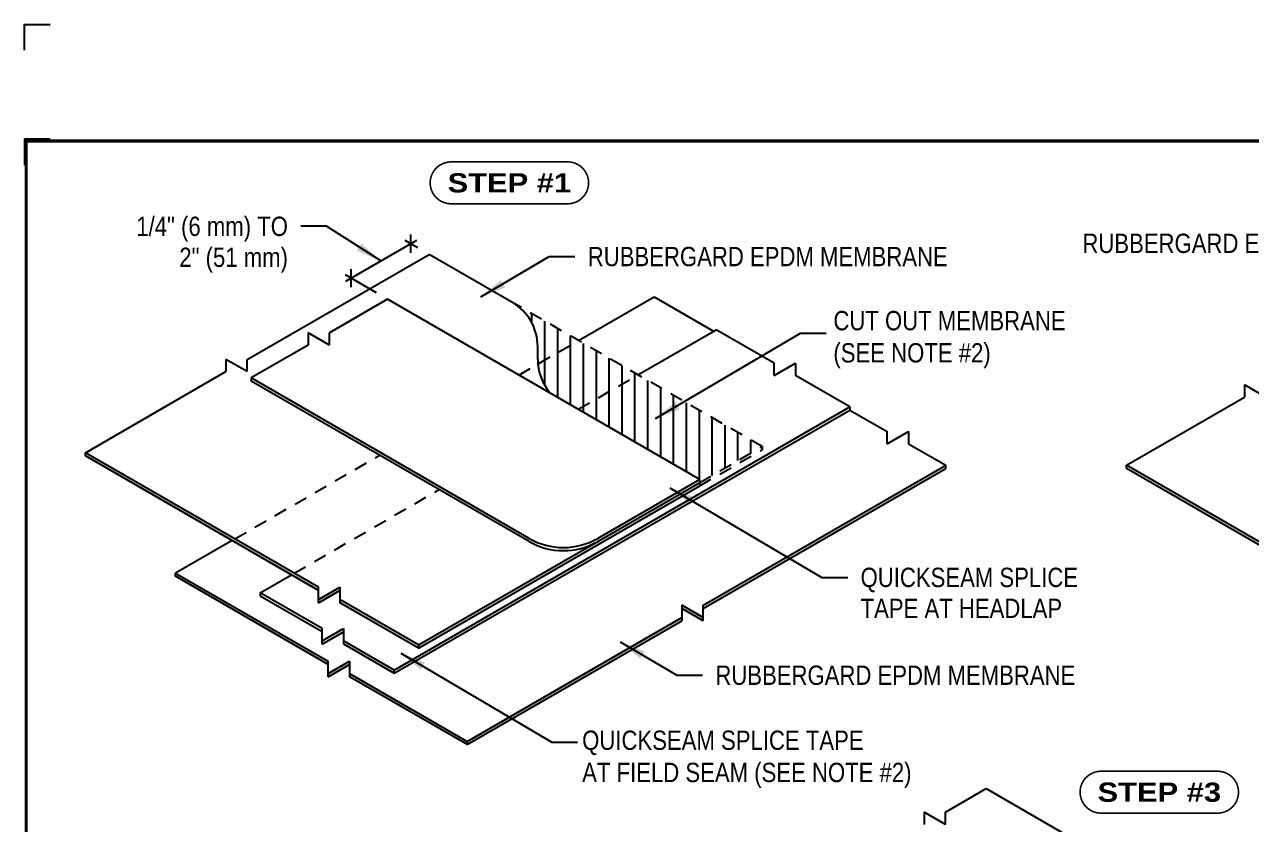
# Model space of a CAD drawing. Header units: inches. Extents: x 99.4 to 119.5, y 113.7 to 130.5.
# Drawn here: x 99.45 to 111.36, y 122.74 to 130.51 of the extents above; entities that cross this region are included whole.
import ezdxf
from ezdxf.enums import TextEntityAlignment as Align

# ---------------------------------------------------------------- set-up
doc = ezdxf.new("R2010")
doc.units = ezdxf.units.IN
doc.header["$MEASUREMENT"] = 0
doc.linetypes.add('HIDDEN', pattern=[0.375, 0.25, -0.125])
doc.linetypes.add('HIDDEN2', pattern=[0.1875, 0.125, -0.0625])
doc.layers.get('0').update_dxf_attribs({"linetype": 'CONTINUOUS'})
doc.layers.get('DEFPOINTS').update_dxf_attribs({"linetype": 'CONTINUOUS'})
for name, color, linetype in [('FSBP-ANNO-NOTE', 7, 'CONTINUOUS'), ('FSBP-MEMBRANE', 7, 'CONTINUOUS'), ('FSBP-TTLB-BORDER', 7, 'CONTINUOUS'), ('FSBP-TTLB-TEXT', 7, 'CONTINUOUS')]:
    doc.layers.add(name, color=color, linetype=linetype)
doc.styles.add('FSBP_ARIAL', font='arial.ttf')
doc.styles.add('FSBP_ARIAL_BOLD', font='')
doc.styles.add('FSBP_ARIAL_NAR', font='ARIALN.TTF')
doc.styles.get('FSBP_ARIAL_BOLD').set_extended_font_data('Arial Black')
doc.dimstyles.new('FSBP-LEADER', dxfattribs={"dimtxt": 0.1875, "dimasz": 0.25, "dimexe": 0.0625, "dimexo": 0.125, "dimgap": 0.125, "dimtad": 0, "dimtih": 1, "dimtoh": 1, "dimdec": 4, "dimzin": 0, "dimdsep": 46, "dimlunit": 4, "dimtxsty": 'FSBP_ARIAL_NAR', "dimcen": 0.09375, "dimclrd": 256, "dimclre": 256, "dimclrt": 256, "dimadec": 0, "dimazin": 0, "dimtfac": 1, "dimtdec": 4, "dimtofl": 0, "dimtmove": 0, "dimatfit": 3, "dimfxl": 1, "dimtolj": 1, "dimtzin": 0, "dimlwd": -1, "dimlwe": -1, "dimarcsym": 0})

# ---------------------------------------------------------------- blocks, each defined once
blk = doc.blocks.new('TTLB-EPDM_2')
at = {"layer": 'DEFPOINTS', "linetype": 'Continuous', "ltscale": 1.75}
blk.add_lwpolyline([(-0.015625, 13.88083333333333), (-0.015625, 14.13083333333333), (0.234375, 14.13083333333333)], dxfattribs=at)
at = {"layer": 'DEFPOINTS', "color": 1}
blk.add_lwpolyline([(0.234375, 13.015625), (-0.015625, 13.015625), (-0.015625, 12.765625)], dxfattribs=at)
at = {"layer": 'FSBP-TTLB-BORDER', "const_width": 0.03125}
blk.add_lwpolyline([(20, 0), (20, 13), (0, 13), (0, 0)], dxfattribs=at)
at = {"layer": 'FSBP-TTLB-TEXT'}
for tag, height, style, p in [('MAXIMUM_WARRANTY', 0.1875, 'FSBP_ARIAL_BOLD', (18.03987100774941, 0.2240244307510579)), ('ACCPT_SYSTEMS', 0.21875, 'FSBP_ARIAL', (12.49438170418193, -1.23218745252656))]:
    blk.add_attdef(tag, text='', height=height, dxfattribs=dict(at, style=style)).set_placement(p, align=Align.MIDDLE_LEFT)
for tag, height, style, p in [('DETAIL_DESCP_LINE_1', 0.21875, 'FSBP_ARIAL_BOLD', (10.33118450231211, -0.2831249841755152)), ('DETAIL_DESCP_LINE_2', 0.21875, 'FSBP_ARIAL_BOLD', (10.33118450231211, -0.6812499208775904)), ('ISSUE_REV_DATE', 0.21875, 'FSBP_ARIAL', (16.84069633627263, -0.7282559425942452)), ('DETAIL_NUMBER', 0.4375, 'FSBP_ARIAL', (18.91941590748775, -0.8931630692489421))]:
    blk.add_attdef(tag, text='', height=height, dxfattribs=dict(at, style=style)).set_placement(p, align=Align.MIDDLE_CENTER)

msp = doc.modelspace()

# ---------------------------------------------------------------- hatches: boundary and pattern name
at = {"layer": 'FSBP-MEMBRANE', "linetype": 'HIDDEN2'}
h = msp.add_hatch(dxfattribs=at)
h.set_pattern_fill('ANSI31', color=256, angle=45, style=0)
h.set_pattern_definition([(90, (-88, 200.7170058149102), (-0.125, 2.775557561562891e-17), [])])
h.paths.add_polyline_path([(106.0047676201658, 126.0886426495997), (106.0047676201657, 126.0586426495148), (106.6102637149781, 126.408225982848), (105.4043233402084, 127.1044759828481), (104.824808007583, 126.7698926495573)])
h.paths.add_polyline_path([(105.4043233402084, 127.104475982848), (104.8269730710188, 127.4378093161814), (104.4326020023097, 127.2101190735017, 0.1590828641070867), (104.5556953625088, 126.9252649076332), (104.824808007583, 126.7698926495573)])
h.paths.add_polyline_path([(104.8269730710188, 127.4378093161814), (104.180470440212, 127.8110677841095, -0.2679491924311067), (104.430470440212, 127.3780550822173), (104.430470440212, 127.2562386847403, 0.02309673628089521), (104.4326020023097, 127.2101190735017)])
at = {"layer": 'FSBP-MEMBRANE'}
h = msp.add_hatch(color=256, dxfattribs=at)
h.paths.add_polyline_path([(106.0047676201657, 126.0273926495148), (106.0047676201657, 126.0586426495148), (103.2727506156256, 124.481311896513), (103.2727506156256, 124.4500618965129)])
h.paths.add_polyline_path([(102.5099792016252, 124.9216981777163), (102.5099792016252, 124.8904481777162), (103.2727506156256, 124.450061896513), (103.2727506156256, 124.481311896513)])
h.paths.add_polyline_path([(102.5099792016252, 125.0098528883603), (102.5099792016251, 125.0411028883603), (102.3031641761268, 124.9216981777163), (102.3031641761268, 124.8904481777163)])
h.paths.add_polyline_path([(101.7367016117402, 125.3681502023947), (100.0385646955972, 126.3485700080506), (100.0385646955972, 126.3173200080507), (102.3031641761268, 125.0098528883602), (102.3031641761268, 125.0411028883602)])
h = msp.add_hatch(color=256, dxfattribs=at)
h.paths.add_polyline_path([(108.3931129492153, 126.1945233631824), (108.3931129492154, 126.2257733630524), (106.0381157148913, 124.8661150760046), (106.0381157148913, 124.8348650760046)])
h.paths.add_polyline_path([(105.8313006893929, 124.8661150760045), (105.8313006893929, 124.8348650760046), (106.0381157148912, 124.7154603653606), (106.0381157148912, 124.7467103653605)])
h.paths.add_polyline_path([(105.8313006893928, 124.7154603653606), (105.8313006893928, 124.7467103653607), (103.7470286920122, 123.5433553666085), (103.7470286920122, 123.5121053666085)])
h.paths.add_polyline_path([(102.6040562830601, 124.2032507945934), (102.6040562830602, 124.1720007945934), (103.7470286920122, 123.5121053666085), (103.7470286920122, 123.5433553666085)])
h.paths.add_polyline_path([(102.6040562830601, 124.2914055052374), (102.6040562830601, 124.3226555052373), (102.3972412575617, 124.2032507945933), (102.3972412575617, 124.1720007945934)])
h.paths.add_polyline_path([(100.9143048273167, 125.1788292524304), (100.9143048273167, 125.1475792524304), (102.3972412575617, 124.2914055052374), (102.3972412575617, 124.3226555052373)])
h = msp.add_hatch(color=256, dxfattribs=at)
h.paths.add_polyline_path([(116.2227139990495, 125.5592646392413), (116.2227139990495, 125.5905146392413), (113.7357250078861, 124.1546508757215), (113.7357250078861, 124.1234008757214)])
h.paths.add_polyline_path([(112.9729535938857, 124.5950371569248), (112.9729535938856, 124.5637871569248), (113.7357250078861, 124.1234008757214), (113.7357250078861, 124.1546508757214)])
h.paths.add_polyline_path([(112.9729535938857, 124.6831918675688), (112.9729535938856, 124.7144418675688), (112.7661385683873, 124.5950371569248), (112.7661385683872, 124.5637871569248)])
h.paths.add_polyline_path([(112.1996760040007, 125.0414891816032), (110.1484356311529, 126.2257733630394), (110.1484356311529, 126.1945233630394), (112.7661385683872, 124.6831918675687), (112.7661385683873, 124.7144418675688)])

# ---------------------------------------------------------------- linework, layer by layer
at = {"layer": 'FSBP-ANNO-NOTE'}
for p, q in [((103.197846138369, 128.2899978416426), (103.197846138369, 128.4667745369392)), ((103.2519727261055, 128.4096361892909), (102.564204218007, 128.0125528560001)), ((103.2678246194768, 128.3379840943858), (103.1437195506323, 128.4096361892909)), ((102.6183308057435, 127.9554145083518), (102.6183308057435, 128.1321912036484)), ((102.863902621132, 127.9020219022802), (102.564204218007, 128.0750528560001))]:
    msp.add_line(p, q, dxfattribs=at)
at = {"layer": 'FSBP-ANNO-NOTE', "const_width": 0.015625}
for points in [[(103.5896817484802, 128.7668491677657), (104.7212507309496, 128.7668491677657, 0.9999999999999999), (104.7212507309496, 129.1737879660077), (103.5896817484802, 129.1737879660077, 0.9999999999999999)], [(109.9012372546756, 122.8464914372568), (111.032806237145, 122.8464914372568, 0.9999999999999999), (111.032806237145, 123.2534302354987), (109.9012372546756, 123.2534302354987, 0.9999999999999999)]]:
    msp.add_lwpolyline(points, format="xyb", close=True, dxfattribs=at)
at = {"layer": 'FSBP-MEMBRANE'}
for p, q in [((101.6092655154401, 127.2554145492033), (103.3760777949498, 128.2754840943858)), ((104.180470440212, 127.8110677841095), (103.3760777949498, 128.2754840943858)), ((104.8269730710188, 127.4378093161814), (105.560389084396, 127.8612472489327)), ((105.560389084396, 127.8612472489327), (106.1377393535856, 127.5279139155994)), ((102.972155796605, 127.8395219022802), (102.4080482960344, 127.5138342849739)), ((106.0047676201657, 126.0886426495998), (102.972155796605, 127.8395219022802)), ((102.4080482960344, 127.3944295743299), (102.201233270536, 127.5138342849739)), ((102.201233270536, 127.5138342849739), (102.201233270536, 127.39442957433)), ((102.4080482960344, 127.3944295743299), (102.4080482960344, 127.5138342849739)), ((105.4043233402084, 127.1044759828481), (106.1637201156992, 127.5429139155994)), ((106.7271566912137, 127.2176136570548), (106.1637201156992, 127.5429139155994)), ((102.201233270536, 127.39442957433), (101.6471369288148, 127.0745219022802)), ((104.430470440212, 127.2562386847403), (104.430470440212, 127.3780550822173)), ((101.6092655154401, 127.1360098385594), (101.4024504899417, 127.2554145492033)), ((101.4024504899417, 127.2554145492033), (101.4024504899417, 127.1360098385594)), ((101.6092655154401, 127.1360098385594), (101.6092655154401, 127.2554145492033)), ((100.0385646955972, 126.3485700080507), (101.4024504899417, 127.1360098385594)), ((106.7271566912137, 127.0982089464109), (106.9339717167121, 127.2176136570549)), ((106.7271566912137, 127.0982089464109), (106.7271566912137, 127.2176136570548)), ((106.9339717167121, 127.2176136570549), (106.9339717167121, 127.0982089464108)), ((104.346415416431, 125.5160927408372), (101.6471369288148, 127.0745219022802)), ((104.3464154191157, 125.4860927392871), (101.6471369288148, 127.0445219022802)), ((107.4627582213759, 126.7929139155994), (106.9339717167121, 127.0982089464108)), ((111.5000891998063, 126.8867462041086), (111.2932741743079, 127.0061509147526)), ((111.2932741743079, 127.0061509147526), (111.2932741743079, 126.8867462041086)), ((103.03501319804, 124.2365541344735), (107.4627582213759, 126.7929139155994)), ((107.4627582213759, 126.7929139155994), (107.4627582213759, 126.7629139155994)), ((110.1484356311529, 126.2257733630394), (111.2932741743079, 126.8867462041086)), ((103.03501319804, 124.2065541344735), (107.4627582213759, 126.7629139155994)), ((107.4627582213759, 126.7629139155994), (107.8245280725464, 126.5540459946414)), ((107.8245280725464, 126.4346412839975), (108.0313430980448, 126.5540459946415)), ((107.8245280725464, 126.4346412839975), (107.8245280725464, 126.5540459946414)), ((108.0313430980448, 126.5540459946415), (108.0313430980449, 126.4346412839974)), ((108.0313430980449, 126.4346412839974), (108.3931129492153, 126.2257733630395)), ((100.0385646955972, 126.3173200080507), (100.0385646955972, 126.3485700080507)), ((101.7367016117402, 125.3681502023947), (100.0385646955971, 126.3485700080507)), ((102.3031641761268, 125.0098528883602), (100.0385646955972, 126.3173200080507)), ((106.0381157148913, 124.8661150760046), (108.3931129492154, 126.2257733630524)), ((106.0381157148913, 124.8348650760046), (108.3931129492153, 126.1945233631824)), ((108.3931129492153, 126.1945233631824), (108.3931129492154, 126.2257733630394)), ((110.1484356311529, 126.1945233630394), (110.1484356311529, 126.2257733630394)), ((112.1996760040007, 125.0414891816032), (110.1484356311529, 126.2257733630395)), ((112.7661385683872, 124.6831918675687), (110.1484356311529, 126.1945233630394)), ((103.2727506156256, 124.481311896513), (106.0047676201657, 126.0586426495148)), ((106.0047676201657, 126.0886426495998), (105.0130820830977, 125.5160927408371)), ((103.2727506156256, 124.4500618965129), (106.0047676201657, 126.0273926495148)), ((101.4623966777979, 125.4952702298463), (100.9143048273168, 125.1788292524304)), ((102.3031641761268, 125.0411028883602), (101.7367016117402, 125.3681502023947)), ((100.9143048273168, 125.1788292524304), (102.3972412575617, 124.3226555052373)), ((100.9143048273167, 125.1475792524304), (100.9143048273168, 125.1788292524304)), ((102.3972412575617, 124.2914055052373), (100.9143048273167, 125.1475792524304)), ((101.7359750923634, 124.9865541344735), (102.0397469469875, 125.1619368965129)), ((101.7359750923634, 124.9865541344735), (101.7359750923634, 124.9565541344735)), ((102.337066270595, 124.639513980914), (101.7359750923634, 124.9865541344735)), ((102.3031641761268, 124.9216981777163), (102.5099792016252, 125.0411028883602)), ((102.3031641761268, 124.8904481777164), (102.3031641761268, 125.0411028883602)), ((102.3031641761268, 124.8904481777163), (102.5099792016252, 125.0098528883603)), ((102.5099792016252, 125.0411028883602), (102.5099792016252, 124.8904481777162)), ((101.7359750923634, 124.9565541344735), (102.337066270595, 124.609513980914)), ((103.2727506156256, 124.481311896513), (102.5099792016252, 124.9216981777163)), ((103.2727506156256, 124.450061896513), (102.5099792016252, 124.8904481777162)), ((106.0381157148913, 124.7467103653606), (105.8313006893929, 124.8661150760045)), ((105.8313006893929, 124.8661150760045), (105.8313006893928, 124.7154603653606)), ((106.0381157148913, 124.7154603653606), (105.8313006893929, 124.8348650760046)), ((106.0381157148913, 124.7154603653606), (106.0381157148913, 124.8661150760045)), ((102.337066270595, 124.5201092702701), (102.5438812960934, 124.639513980914)), ((102.337066270595, 124.4888592702702), (102.337066270595, 124.639513980914)), ((102.5438812960934, 124.639513980914), (102.5438812960934, 124.49010927027)), ((103.7470286920122, 123.5433553666085), (105.8313006893928, 124.7467103653607)), ((103.7470286920122, 123.5121053666085), (105.8313006893928, 124.7154603653606)), ((102.337066270595, 124.4888592702701), (102.5438812960934, 124.6082639809141)), ((103.03501319804, 124.2365541344735), (102.5438812960934, 124.52010927027)), ((102.5438812960934, 124.49010927027), (103.03501319804, 124.2065541344735)), ((103.2727506156256, 124.481311896513), (103.2727506156256, 124.450061896513)), ((102.3972412575617, 124.2032507945933), (102.6040562830601, 124.3226555052373)), ((102.3972412575617, 124.1720007945934), (102.3972412575617, 124.3226555052373)), ((102.3972412575617, 124.1720007945934), (102.6040562830601, 124.2914055052374)), ((102.6040562830601, 124.3226555052373), (102.6040562830602, 124.1720007945934)), ((102.6040562830602, 124.2032507945934), (103.7470286920122, 123.5433553666086)), ((103.7470286920122, 123.5121053666086), (102.6040562830602, 124.1720007945934)), ((103.03501319804, 124.2065541344735), (103.03501319804, 124.2365541344735)), ((103.03501319804, 124.2365541344735), (103.03501319804, 124.2365541344735)), ((103.7470286920122, 123.5433553666086), (103.7470286920122, 123.5121053666086)), ((108.3891159322158, 122.855528497117), (108.7857047268417, 123.0844991444519)), ((108.7857047268748, 123.084499144471), (110.4014134707178, 122.1516692663708)), ((108.3891159322158, 122.7361237864731), (108.1823009067174, 122.855528497117)), ((108.1823009067174, 122.855528497117), (108.1823009067174, 122.7361237864731)), ((108.3891159322158, 122.7361237864731), (108.3891159322158, 122.855528497117))]:
    msp.add_line(p, q, dxfattribs=at)
at = {"layer": 'FSBP-MEMBRANE', "linetype": 'HIDDEN2'}
for p, q in [((106.6102637149781, 126.4082259828481), (104.180470440212, 127.8110677841095)), ((104.2474577383935, 127.1032259828906), (104.8269730710188, 127.4378093161814)), ((104.824808007583, 126.7698926495573), (105.4043233402084, 127.1044759828481)), ((101.4894599716662, 125.5108952298463), (102.8964581084896, 126.3232259828906)), ((106.0047676201657, 126.0586426495148), (106.6102637149781, 126.4082259828481)), ((106.0047676201657, 126.0273926495148), (106.6102637149781, 126.3769759828481)), ((106.6102637149781, 126.408225982848), (106.6102637149781, 126.3769759828481)), ((106.0047676201657, 126.0586426495997), (106.0047676201657, 126.0886426495998)), ((106.0047676201657, 126.0586426495148), (106.0047676201657, 126.0273926495149)), ((102.0668102408558, 125.1775618965129), (103.4738083776792, 125.9898926495573))]:
    msp.add_line(p, q, dxfattribs=at)
at = {"layer": 'FSBP-MEMBRANE', "linetype": 'HIDDEN'}
msp.add_line((101.6471369288148, 127.0745219022802), (101.6471369288148, 127.0445219022802), dxfattribs=at)
at = {"layer": 'FSBP-MEMBRANE'}
for centre, radius, start, end in [((103.930470440212, 127.3780550822173), 0.5, 0, 60.00000000000028), ((104.930470440212, 127.2562386847403), 0.5, 180, 221.4485740215437), ((104.6797487497644, 126.0934430100268), 0.6666666666666666, 239.9999999999994, 299.9999999999997), ((104.6797487524491, 126.0634430084768), 0.6666666666666666, 239.9999999999994, 299.9999999999997)]:
    msp.add_arc(centre, radius, start, end, dxfattribs=at)

# ---------------------------------------------------------------- block references
at = {"ltscale": 1.75}
msp.add_blockref('TTLB-EPDM_2', (99.46270113045495, 116.377628829769), dxfattribs=at)

# ---------------------------------------------------------------- texts
at = {"layer": 'FSBP-ANNO-NOTE', "style": 'FSBP_ARIAL_BOLD'}
for s, p in [('STEP #1', (104.1554662397149, 128.9703185668867)), ('STEP #3', (110.4670217459103, 123.0499608363777))]:
    msp.add_text(s, height=0.1875, dxfattribs=at).set_placement(p, align=Align.MIDDLE_CENTER)
at = {"layer": 'FSBP-ANNO-NOTE', "style": 'FSBP_ARIAL_NAR'}
for s, p in [('1/4" (6 mm) TO', (102.0050441333115, 128.547876918037)), ('RUBBERGARD EPDM MEMBRANE', (113.2156256199288, 128.3824326653769)), ('2" (51 mm)', (102.0050441333115, 128.247095668037))]:
    msp.add_text(s, height=0.1875, dxfattribs=at).set_placement(p, align=Align.MIDDLE_RIGHT)
for s, p in [('RUBBERGARD EPDM MEMBRANE', (104.9170433760507, 128.2539642230873)), ('QUICKSEAM SPLICE', (107.5659053992793, 125.1368124508289)), ('TAPE AT HEADLAP', (107.5659053992793, 124.8360312008289)), ('RUBBERGARD EPDM MEMBRANE', (106.1557569649496, 124.1862999200869))]:
    msp.add_text(s, height=0.1875, dxfattribs=at).set_placement(p, align=Align.MIDDLE_LEFT)
at = {"layer": 'FSBP-ANNO-NOTE', "char_height": 0.1875, "attachment_point": 1, "style": 'FSBP_ARIAL_NAR'}
for s, width, insert in [('CUT OUT MEMBRANE\\P(SEE NOTE #2)', 2.231398692212679, (107.3020531130896, 127.7252387997924)), ('QUICKSEAM SPLICE TAPE\\PAT FIELD SEAM (SEE NOTE #2)', 3.708302370578167, (104.8622339748435, 123.6481952626709))]:
    msp.add_mtext_dynamic_manual_height_columns(s, width=width, gutter_width=5, heights=[0.7589821820820362], dxfattribs=dict(at, insert=insert))

# ---------------------------------------------------------------- leaders
at = {"layer": 'FSBP-ANNO-NOTE'}
for points in [[(102.9080884720563, 128.2110945226455), (102.3800441333115, 128.547876918037), (102.1300441333115, 128.547876918037)], [(103.8783153780465, 127.8625841678107), (104.5420433760507, 128.2539642230873), (104.7920433760507, 128.2539642230873)], [(105.5739598269439, 126.6799100377886), (106.9829026073945, 127.5107204073262), (107.2329026073945, 127.5107204073262)], [(105.7139925945097, 126.0077026602333), (107.1909053992793, 125.1368124508289), (107.4409053992793, 125.1368124508289)], [(105.2320017558575, 124.5098840459843), (105.7807569649496, 124.1862999200869), (106.0307569649496, 124.1862999200869)], [(103.1003469744535, 124.4014203491894), (104.5670192951466, 123.536568639345), (104.8170192951466, 123.536568639345)]]:
    msp.add_leader(points, dimstyle='FSBP-LEADER', dxfattribs=at)

doc.saveas('drawing.dxf')
